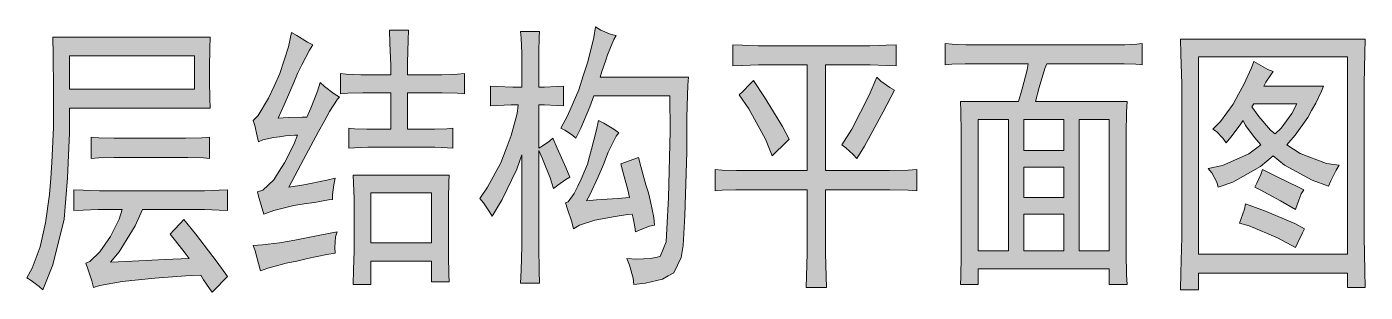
# Model space of a CAD drawing. Header units: millimetres. Extents: x 0 to 586, y 0 to 414.
# Drawn here: x 553.26 to 566.56, y 24.47 to 27.11 of the extents above; entities that cross this region are included whole.
import ezdxf

# ---------------------------------------------------------------- set-up
doc = ezdxf.new("R2010")
doc.units = ezdxf.units.MM

msp = doc.modelspace()

# ---------------------------------------------------------------- hatches: boundary and pattern name
h = msp.add_hatch(color=0)
h.paths.add_polyline_path([(555.088778, 27.005139), (555.08525, 26.89225), (555.081722, 26.70175), (555.081722, 26.631194), (555.081722, 26.564167), (555.08525, 26.398361), (555.088778, 26.299583), (553.68825, 26.299583), (553.68825, 26.052639), (553.670611, 25.604611), (553.652972, 25.4), (553.635333, 25.195389), (553.522444, 24.740306), (553.423667, 24.493361), (553.388389, 24.525111), (553.30725, 24.585083), (553.264917, 24.613306), (553.317833, 24.708556), (553.398972, 24.920222), (553.423667, 25.040167), (553.451889, 25.160111), (553.490694, 25.438806), (553.504806, 25.601083), (553.515389, 25.759833), (553.5295, 26.105556), (553.5295, 26.285472), (553.5295, 26.475972), (553.525972, 26.835806), (553.522444, 27.005139)])
h.paths.add_polyline_path([(554.930028, 26.486556), (554.930028, 26.818167), (553.68825, 26.818167), (553.68825, 26.486556)])
h = msp.add_hatch(color=0)
h.dxf.hatch_style = 2
h.paths.add_polyline_path([(556.108306, 26.927528), (556.073028, 26.874611), (555.998944, 26.729972), (555.956611, 26.641778), (555.917806, 26.553583), (555.822556, 26.331333), (555.762583, 26.197278), (555.861361, 26.204333), (556.002472, 26.207861), (556.048333, 26.207861), (556.087139, 26.299583), (556.154167, 26.468917), (556.178861, 26.553583), (556.224722, 26.514778), (556.319972, 26.440694), (556.372889, 26.408944), (556.351722, 26.387778), (556.274111, 26.264306), (556.221194, 26.165528), (556.16475, 26.06675), (555.988361, 25.738667), (555.868417, 25.512889), (556.016583, 25.537583), (556.245889, 25.583444), (556.330556, 25.601083), (556.316444, 25.537583), (556.302333, 25.435278), (556.302333, 25.389417), (556.263528, 25.385889), (556.122417, 25.361194), (556.020111, 25.347083), (555.917806, 25.329444), (555.72025, 25.280056), (555.621472, 25.244778), (555.603833, 25.301222), (555.572083, 25.410583), (555.557972, 25.467028), (555.610889, 25.484667), (555.72025, 25.586972), (555.773167, 25.671639), (555.826083, 25.756306), (555.917806, 25.936222), (555.956611, 26.031472), (555.928389, 26.031472), (555.836667, 26.024417), (555.776694, 26.013833), (555.716722, 26.006778), (555.610889, 25.982083), (555.568556, 25.964444), (555.554444, 26.020889), (555.52975, 26.126722), (555.515639, 26.176111), (555.565028, 26.2255), (555.667333, 26.398361), (555.723778, 26.518306), (555.780222, 26.641778), (555.864889, 26.906361), (555.896639, 27.051), (555.949556, 27.01925), (556.055389, 26.95575)])
h = msp.add_hatch(color=0)
h.dxf.hatch_style = 2
h.paths.add_polyline_path([(556.880889, 26.631194), (556.880889, 26.722917), (556.873833, 26.945167), (556.870306, 27.072167), (557.057278, 27.072167), (557.05375, 26.973389), (557.046694, 26.751139), (557.046694, 26.631194), (557.304222, 26.631194), (557.388889, 26.631194), (557.544111, 26.634722), (557.614667, 26.641778), (557.614667, 26.440694), (557.544111, 26.44775), (557.392417, 26.451278), (557.314806, 26.451278), (557.046694, 26.451278), (557.046694, 26.087917), (557.251306, 26.087917), (557.314806, 26.087917), (557.438278, 26.091444), (557.49825, 26.0985), (557.49825, 25.900944), (557.445333, 25.904472), (557.318333, 25.911528), (557.24425, 25.911528), (556.729194, 25.911528), (556.655111, 25.911528), (556.521056, 25.904472), (556.464611, 25.900944), (556.464611, 26.0985), (556.521056, 26.091444), (556.644528, 26.087917), (556.711556, 26.087917), (556.880889, 26.087917), (556.880889, 26.451278), (556.683333, 26.451278), (556.605722, 26.451278), (556.454028, 26.44775), (556.383472, 26.440694), (556.383472, 26.641778), (556.439917, 26.634722), (556.584556, 26.631194), (556.665694, 26.631194)])
h = msp.add_hatch(color=0)
h.dxf.hatch_style = 2
h.paths.add_polyline_path([(558.500139, 25.498778), (558.464861, 25.604611), (558.390778, 25.795111), (558.351972, 25.87625), (558.351972, 25.036639), (558.351972, 24.920222), (558.3555, 24.680333), (558.359028, 24.560389), (558.172056, 24.560389), (558.179111, 24.687389), (558.182639, 24.92375), (558.182639, 25.036639), (558.182639, 25.833917), (558.13325, 25.692806), (557.988611, 25.389417), (557.889833, 25.223611), (557.861611, 25.269472), (557.801639, 25.357667), (557.766361, 25.4), (557.843972, 25.512889), (557.9745, 25.756306), (558.027417, 25.893889), (558.076806, 26.027944), (558.136778, 26.246667), (558.147361, 26.331333), (558.076806, 26.331333), (557.939222, 26.324278), (557.872194, 26.32075), (557.872194, 26.518306), (557.939222, 26.514778), (558.094444, 26.507722), (558.182639, 26.507722), (558.182639, 26.761722), (558.182639, 26.846389), (558.179111, 26.994556), (558.172056, 27.061583), (558.359028, 27.061583), (558.3555, 27.005139), (558.351972, 26.856972), (558.351972, 26.761722), (558.351972, 26.507722), (558.408417, 26.507722), (558.531889, 26.514778), (558.598917, 26.518306), (558.598917, 26.32075), (558.531889, 26.324278), (558.408417, 26.331333), (558.351972, 26.331333), (558.351972, 25.900944), (558.38725, 25.922111), (558.457806, 25.9715), (558.493083, 25.999722), (558.535417, 25.900944), (558.620083, 25.706917), (558.662417, 25.611667), (558.620083, 25.5905), (558.542472, 25.534056)])
h = msp.add_hatch(color=0)
h.dxf.hatch_style = 2
h.paths.add_polyline_path([(559.121028, 27.01925), (559.099861, 26.980444), (559.057528, 26.885194), (559.036361, 26.82875), (559.018722, 26.775833), (558.979917, 26.662944), (558.962278, 26.6065), (559.840694, 26.6065), (559.833639, 26.525361), (559.826583, 26.32075), (559.823056, 26.197278), (559.823056, 25.862139), (559.805417, 25.230667), (559.787778, 24.934333), (559.766611, 24.814389), (559.696056, 24.662694), (559.639611, 24.630944), (559.583167, 24.599194), (559.413833, 24.560389), (559.297417, 24.546278), (559.290361, 24.609778), (559.255083, 24.736778), (559.226861, 24.803806), (559.322111, 24.79675), (559.463222, 24.803806), (559.512611, 24.814389), (559.558472, 24.824972), (559.618444, 24.969611), (559.6255, 25.100139), (559.643139, 25.410583), (559.65725, 26.070278), (559.653722, 26.419528), (558.898778, 26.419528), (558.859972, 26.310167), (558.771778, 26.0985), (558.722389, 25.999722), (558.687111, 26.031472), (558.613028, 26.080861), (558.570694, 26.0985), (558.637722, 26.221972), (558.750611, 26.4795), (558.792944, 26.620611), (558.838806, 26.758194), (558.898778, 27.001611), (558.916417, 27.107444), (558.969333, 27.072167), (559.071639, 27.029833)])
h = msp.add_hatch(color=0)
h.dxf.hatch_style = 2
h.paths.add_polyline_path([(561.576361, 26.916944), (561.643389, 26.916944), (561.805667, 26.924), (561.904444, 26.927528), (561.904444, 26.719389), (561.809194, 26.722917), (561.646917, 26.729972), (561.576361, 26.729972), (561.202417, 26.729972), (561.202417, 25.678694), (561.745694, 25.678694), (561.840944, 25.678694), (562.024389, 25.682222), (562.109056, 25.689278), (562.109056, 25.477611), (562.024389, 25.484667), (561.840944, 25.488194), (561.745694, 25.488194), (561.202417, 25.488194), (561.202417, 24.980194), (561.202417, 24.856722), (561.209472, 24.623889), (561.213, 24.514528), (561.008389, 24.514528), (561.011917, 24.623889), (561.018972, 24.856722), (561.018972, 24.980194), (561.018972, 25.488194), (560.369861, 25.488194), (560.309889, 25.488194), (560.175833, 25.484667), (560.105278, 25.477611), (560.105278, 25.689278), (560.175833, 25.682222), (560.316944, 25.678694), (560.3875, 25.678694), (561.018972, 25.678694), (561.018972, 26.729972), (560.602694, 26.729972), (560.535667, 26.729972), (560.376917, 26.722917), (560.281667, 26.719389), (560.281667, 26.927528), (560.376917, 26.924), (560.532139, 26.916944), (560.592111, 26.916944)])
h = msp.add_hatch(color=0)
h.paths.add_polyline_path([(564.109306, 26.927528), (564.176333, 26.927528), (564.296278, 26.934583), (564.349194, 26.941639), (564.349194, 26.729972), (564.285694, 26.737028), (564.169278, 26.740556), (564.109306, 26.740556), (563.400222, 26.740556), (563.382583, 26.691167), (563.326139, 26.504194), (563.287333, 26.363083), (564.1975, 26.363083), (564.193972, 26.260778), (564.190444, 26.042056), (564.190444, 25.932694), (564.190444, 24.980194), (564.190444, 24.856722), (564.193972, 24.641528), (564.1975, 24.546278), (564.021111, 24.546278), (564.021111, 24.7015), (562.719361, 24.7015), (562.719361, 24.546278), (562.542972, 24.546278), (562.5465, 24.620361), (562.550028, 24.832028), (562.550028, 24.969611), (562.550028, 25.953861), (562.550028, 26.059694), (562.5465, 26.264306), (562.542972, 26.363083), (563.118, 26.363083), (563.156806, 26.490083), (563.206194, 26.680583), (563.216778, 26.740556), (562.655861, 26.740556), (562.588833, 26.740556), (562.458306, 26.737028), (562.391278, 26.729972), (562.391278, 26.941639), (562.461833, 26.934583), (562.595889, 26.927528), (562.655861, 26.927528)])
h.paths.add_polyline_path([(563.019222, 24.881417), (563.019222, 26.186694), (562.719361, 26.186694), (562.719361, 24.881417)])
h.paths.add_polyline_path([(564.021111, 24.881417), (564.021111, 26.186694), (563.72125, 26.186694), (563.72125, 24.881417)])
h.paths.add_polyline_path([(563.569556, 24.881417), (563.569556, 25.244778), (563.170917, 25.244778), (563.170917, 24.881417)])
h.paths.add_polyline_path([(563.569556, 25.87625), (563.569556, 26.186694), (563.170917, 26.186694), (563.170917, 25.87625)])
h.paths.add_polyline_path([(563.569556, 25.410583), (563.569556, 25.710444), (563.170917, 25.710444), (563.170917, 25.410583)])
h = msp.add_hatch(color=0)
h.paths.add_polyline_path([(566.564639, 26.983972), (566.561111, 26.846389), (566.554056, 26.543), (566.554056, 26.377194), (566.554056, 25.191861), (566.554056, 25.019), (566.561111, 24.680333), (566.564639, 24.514528), (566.38825, 24.514528), (566.38825, 24.659167), (564.906583, 24.659167), (564.906583, 24.493361), (564.730194, 24.493361), (564.733722, 24.662694), (564.740778, 25.019), (564.740778, 25.202444), (564.740778, 26.377194), (564.740778, 26.535944), (564.733722, 26.839333), (564.730194, 26.983972)])
h.paths.add_polyline_path([(566.38825, 24.846139), (566.38825, 26.807583), (564.906583, 26.807583), (564.906583, 24.846139)])
h = msp.add_hatch(color=0)
h.paths.add_polyline_path([(565.650944, 26.662944), (565.62625, 26.631194), (565.576861, 26.557111), (565.555694, 26.518306), (566.148361, 26.518306), (566.130722, 26.468917), (566.074278, 26.348972), (566.031944, 26.274889), (565.993139, 26.204333), (565.869667, 26.031472), (565.785, 25.932694), (565.919056, 25.848028), (566.180111, 25.74925), (566.307111, 25.731611), (566.275361, 25.682222), (566.222444, 25.576389), (566.201278, 25.523472), (566.039, 25.583444), (565.763833, 25.731611), (565.650944, 25.823333), (565.523944, 25.7175), (565.248778, 25.562278), (565.104139, 25.512889), (565.090028, 25.562278), (565.040639, 25.654), (565.005361, 25.699861), (565.146472, 25.728083), (565.407528, 25.8445), (565.527472, 25.932694), (565.4675, 26.00325), (565.375778, 26.126722), (565.351083, 26.176111), (565.312278, 26.119667), (565.227611, 26.010306), (565.18175, 25.953861), (565.15, 25.999722), (565.0865, 26.06675), (565.051222, 26.087917), (565.125306, 26.165528), (565.252306, 26.338389), (565.305222, 26.437167), (565.358139, 26.532417), (565.43575, 26.698222), (565.456917, 26.761722), (565.502778, 26.737028), (565.598028, 26.684111)])
h.paths.add_polyline_path([(565.439278, 26.310167), (565.506306, 26.214917), (565.622722, 26.080861), (565.668583, 26.042056), (565.728556, 26.0985), (565.834389, 26.246667), (565.883778, 26.341917), (565.456917, 26.341917)])
h = msp.add_hatch(color=0)
h.dxf.hatch_style = 2
h.paths.add_polyline_path([(561.364694, 25.932694), (561.463472, 26.087917), (561.636333, 26.426583), (561.710417, 26.6065), (561.75275, 26.567694), (561.840944, 26.504194), (561.886806, 26.475972), (561.773917, 26.260778), (561.590472, 25.922111), (561.512861, 25.798639), (561.477583, 25.837444), (561.4035, 25.904472)])
h = msp.add_hatch(color=0)
h.dxf.hatch_style = 2
h.paths.add_polyline_path([(560.67325, 25.823333), (560.606222, 25.989139), (560.440417, 26.292528), (560.345167, 26.430111), (560.380444, 26.465389), (560.451, 26.535944), (560.486278, 26.57475), (560.595639, 26.408944), (560.775556, 26.116139), (560.839056, 25.989139), (560.786139, 25.936222), (560.701472, 25.855083)])
h = msp.add_hatch(color=0)
h.dxf.hatch_style = 2
h.paths.add_polyline_path([(559.279778, 25.244778), (559.233917, 25.24125), (559.092806, 25.216556), (559.001083, 25.202444), (558.909361, 25.184806), (558.757667, 25.135417), (558.697694, 25.100139), (558.680056, 25.167167), (558.637722, 25.294167), (558.616556, 25.357667), (558.644778, 25.36825), (558.70475, 25.449389), (558.740028, 25.523472), (558.775306, 25.594028), (558.835278, 25.742194), (558.856444, 25.816278), (558.877611, 25.890361), (558.923472, 26.070278), (558.944639, 26.176111), (558.997556, 26.147889), (559.099861, 26.087917), (559.14925, 26.052639), (559.121028, 26.020889), (559.043417, 25.862139), (558.994028, 25.738667), (558.941111, 25.615194), (558.859972, 25.435278), (558.828222, 25.378833), (558.927, 25.385889), (559.138667, 25.4), (559.255083, 25.410583), (559.237444, 25.488194), (559.191583, 25.654), (559.166889, 25.745722), (559.343278, 25.809222), (559.367972, 25.7175), (559.417361, 25.537583), (559.442056, 25.456444), (559.463222, 25.371778), (559.494972, 25.213028), (559.502028, 25.135417), (559.452639, 25.124833), (559.360917, 25.089556), (559.315056, 25.068389), (559.308, 25.117778), (559.290361, 25.205972)])
h = msp.add_hatch(color=0)
h.dxf.hatch_style = 2
h.paths.add_polyline_path([(554.753639, 25.999722), (554.841833, 25.999722), (555.004111, 26.00325), (555.081722, 26.010306), (555.081722, 25.798639), (555.02175, 25.805694), (554.866528, 25.809222), (554.771278, 25.809222), (554.203306, 25.809222), (554.13275, 25.809222), (553.981056, 25.805694), (553.903444, 25.798639), (553.903444, 26.010306), (553.981056, 26.00325), (554.13275, 25.999722), (554.203306, 25.999722)])
h = msp.add_hatch(color=0)
h.dxf.hatch_style = 2
h.paths.add_polyline_path([(565.545111, 25.689278), (565.696806, 25.611667), (565.901417, 25.512889), (565.954333, 25.488194), (565.929639, 25.445861), (565.890833, 25.347083), (565.873194, 25.290639), (565.7215, 25.378833), (565.520417, 25.488194), (565.4675, 25.512889), (565.488667, 25.551694), (565.527472, 25.639889)])
h = msp.add_hatch(color=0)
h.paths.add_polyline_path([(557.462972, 25.632833), (557.459444, 25.562278), (557.455917, 25.4), (557.455917, 25.311806), (557.455917, 24.934333), (557.455917, 24.832028), (557.459444, 24.648583), (557.462972, 24.570972), (557.286583, 24.570972), (557.286583, 24.779111), (556.683333, 24.779111), (556.683333, 24.546278), (556.506944, 24.546278), (556.510472, 24.690917), (556.517528, 24.881417), (556.517528, 24.92375), (556.517528, 25.332972), (556.517528, 25.4), (556.510472, 25.551694), (556.506944, 25.632833)])
h.paths.add_polyline_path([(557.286583, 24.959028), (557.286583, 25.456444), (556.683333, 25.456444), (556.683333, 24.959028)])
h = msp.add_hatch(color=0)
h.dxf.hatch_style = 2
h.paths.add_polyline_path([(554.965306, 25.477611), (555.032333, 25.477611), (555.176972, 25.484667), (555.258111, 25.488194), (555.258111, 25.280056), (555.176972, 25.283583), (555.032333, 25.290639), (554.965306, 25.290639), (554.414972, 25.290639), (554.340889, 25.128361), (554.182139, 24.870833), (554.097472, 24.768528), (554.249167, 24.775583), (554.637222, 24.793222), (554.877111, 24.803806), (554.838306, 24.856722), (554.743056, 24.980194), (554.690139, 25.047222), (554.725417, 25.086028), (554.792444, 25.156583), (554.824194, 25.191861), (554.940611, 25.05075), (555.155806, 24.768528), (555.258111, 24.623889), (555.226361, 24.592139), (555.152278, 24.514528), (555.106417, 24.468667), (555.081722, 24.507472), (555.02175, 24.592139), (554.993528, 24.638), (554.845361, 24.630944), (554.538444, 24.609778), (554.376167, 24.592139), (554.213889, 24.5745), (553.991639, 24.535694), (553.928139, 24.514528), (553.9105, 24.581556), (553.871694, 24.7015), (553.850528, 24.757944), (553.892861, 24.775583), (553.991639, 24.870833), (554.044556, 24.944917), (554.097472, 25.022528), (554.182139, 25.195389), (554.213889, 25.290639), (554.026917, 25.290639), (553.974, 25.290639), (553.825833, 25.283583), (553.734111, 25.280056), (553.734111, 25.488194), (553.825833, 25.484667), (553.988111, 25.477611), (554.051611, 25.477611)])
h = msp.add_hatch(color=0)
h.dxf.hatch_style = 2
h.paths.add_polyline_path([(565.375778, 25.347083), (565.573333, 25.273), (565.866139, 25.153056), (565.961389, 25.100139), (565.940222, 25.057806), (565.894361, 24.962556), (565.873194, 24.913167), (565.693278, 25.008417), (565.411056, 25.128361), (565.315806, 25.156583), (565.333444, 25.202444), (565.365194, 25.294167)])
h = msp.add_hatch(color=0)
h.dxf.hatch_style = 2
h.paths.add_polyline_path([(556.348194, 25.068389), (556.334083, 25.019), (556.327028, 24.913167), (556.330556, 24.856722), (556.245889, 24.842611), (556.055389, 24.803806), (555.949556, 24.779111), (555.843722, 24.757944), (555.660278, 24.708556), (555.586194, 24.680333), (555.568556, 24.754417), (555.533278, 24.881417), (555.515639, 24.934333), (555.607361, 24.941389), (555.776694, 24.959028), (555.850778, 24.973139), (555.928389, 24.98725), (556.175333, 25.036639)])

# ---------------------------------------------------------------- linework, layer by layer
at = {"color": 0, "lineweight": 0}
for points in [[(555.088778, 27.005139), (555.08525, 26.89225), (555.081722, 26.70175), (555.081722, 26.631194), (555.081722, 26.564167), (555.08525, 26.398361), (555.088778, 26.299583), (553.68825, 26.299583), (553.68825, 26.052639), (553.670611, 25.604611), (553.652972, 25.4), (553.635333, 25.195389), (553.522444, 24.740306), (553.423667, 24.493361), (553.388389, 24.525111), (553.30725, 24.585083), (553.264917, 24.613306), (553.317833, 24.708556), (553.398972, 24.920222), (553.423667, 25.040167), (553.451889, 25.160111), (553.490694, 25.438806), (553.504806, 25.601083), (553.515389, 25.759833), (553.5295, 26.105556), (553.5295, 26.285472), (553.5295, 26.475972), (553.525972, 26.835806), (553.522444, 27.005139)], [(556.108306, 26.927528), (556.073028, 26.874611), (555.998944, 26.729972), (555.956611, 26.641778), (555.917806, 26.553583), (555.822556, 26.331333), (555.762583, 26.197278), (555.861361, 26.204333), (556.002472, 26.207861), (556.048333, 26.207861), (556.087139, 26.299583), (556.154167, 26.468917), (556.178861, 26.553583), (556.224722, 26.514778), (556.319972, 26.440694), (556.372889, 26.408944), (556.351722, 26.387778), (556.274111, 26.264306), (556.221194, 26.165528), (556.16475, 26.06675), (555.988361, 25.738667), (555.868417, 25.512889), (556.016583, 25.537583), (556.245889, 25.583444), (556.330556, 25.601083), (556.316444, 25.537583), (556.302333, 25.435278), (556.302333, 25.389417), (556.263528, 25.385889), (556.122417, 25.361194), (556.020111, 25.347083), (555.917806, 25.329444), (555.72025, 25.280056), (555.621472, 25.244778), (555.603833, 25.301222), (555.572083, 25.410583), (555.557972, 25.467028), (555.610889, 25.484667), (555.72025, 25.586972), (555.773167, 25.671639), (555.826083, 25.756306), (555.917806, 25.936222), (555.956611, 26.031472), (555.928389, 26.031472), (555.836667, 26.024417), (555.776694, 26.013833), (555.716722, 26.006778), (555.610889, 25.982083), (555.568556, 25.964444), (555.554444, 26.020889), (555.52975, 26.126722), (555.515639, 26.176111), (555.565028, 26.2255), (555.667333, 26.398361), (555.723778, 26.518306), (555.780222, 26.641778), (555.864889, 26.906361), (555.896639, 27.051), (555.949556, 27.01925), (556.055389, 26.95575)], [(556.880889, 26.631194), (556.880889, 26.722917), (556.873833, 26.945167), (556.870306, 27.072167), (557.057278, 27.072167), (557.05375, 26.973389), (557.046694, 26.751139), (557.046694, 26.631194), (557.304222, 26.631194), (557.388889, 26.631194), (557.544111, 26.634722), (557.614667, 26.641778), (557.614667, 26.440694), (557.544111, 26.44775), (557.392417, 26.451278), (557.314806, 26.451278), (557.046694, 26.451278), (557.046694, 26.087917), (557.251306, 26.087917), (557.314806, 26.087917), (557.438278, 26.091444), (557.49825, 26.0985), (557.49825, 25.900944), (557.445333, 25.904472), (557.318333, 25.911528), (557.24425, 25.911528), (556.729194, 25.911528), (556.655111, 25.911528), (556.521056, 25.904472), (556.464611, 25.900944), (556.464611, 26.0985), (556.521056, 26.091444), (556.644528, 26.087917), (556.711556, 26.087917), (556.880889, 26.087917), (556.880889, 26.451278), (556.683333, 26.451278), (556.605722, 26.451278), (556.454028, 26.44775), (556.383472, 26.440694), (556.383472, 26.641778), (556.439917, 26.634722), (556.584556, 26.631194), (556.665694, 26.631194)], [(558.500139, 25.498778), (558.464861, 25.604611), (558.390778, 25.795111), (558.351972, 25.87625), (558.351972, 25.036639), (558.351972, 24.920222), (558.3555, 24.680333), (558.359028, 24.560389), (558.172056, 24.560389), (558.179111, 24.687389), (558.182639, 24.92375), (558.182639, 25.036639), (558.182639, 25.833917), (558.13325, 25.692806), (557.988611, 25.389417), (557.889833, 25.223611), (557.861611, 25.269472), (557.801639, 25.357667), (557.766361, 25.4), (557.843972, 25.512889), (557.9745, 25.756306), (558.027417, 25.893889), (558.076806, 26.027944), (558.136778, 26.246667), (558.147361, 26.331333), (558.076806, 26.331333), (557.939222, 26.324278), (557.872194, 26.32075), (557.872194, 26.518306), (557.939222, 26.514778), (558.094444, 26.507722), (558.182639, 26.507722), (558.182639, 26.761722), (558.182639, 26.846389), (558.179111, 26.994556), (558.172056, 27.061583), (558.359028, 27.061583), (558.3555, 27.005139), (558.351972, 26.856972), (558.351972, 26.761722), (558.351972, 26.507722), (558.408417, 26.507722), (558.531889, 26.514778), (558.598917, 26.518306), (558.598917, 26.32075), (558.531889, 26.324278), (558.408417, 26.331333), (558.351972, 26.331333), (558.351972, 25.900944), (558.38725, 25.922111), (558.457806, 25.9715), (558.493083, 25.999722), (558.535417, 25.900944), (558.620083, 25.706917), (558.662417, 25.611667), (558.620083, 25.5905), (558.542472, 25.534056)], [(559.121028, 27.01925), (559.099861, 26.980444), (559.057528, 26.885194), (559.036361, 26.82875), (559.018722, 26.775833), (558.979917, 26.662944), (558.962278, 26.6065), (559.840694, 26.6065), (559.833639, 26.525361), (559.826583, 26.32075), (559.823056, 26.197278), (559.823056, 25.862139), (559.805417, 25.230667), (559.787778, 24.934333), (559.766611, 24.814389), (559.696056, 24.662694), (559.639611, 24.630944), (559.583167, 24.599194), (559.413833, 24.560389), (559.297417, 24.546278), (559.290361, 24.609778), (559.255083, 24.736778), (559.226861, 24.803806), (559.322111, 24.79675), (559.463222, 24.803806), (559.512611, 24.814389), (559.558472, 24.824972), (559.618444, 24.969611), (559.6255, 25.100139), (559.643139, 25.410583), (559.65725, 26.070278), (559.653722, 26.419528), (558.898778, 26.419528), (558.859972, 26.310167), (558.771778, 26.0985), (558.722389, 25.999722), (558.687111, 26.031472), (558.613028, 26.080861), (558.570694, 26.0985), (558.637722, 26.221972), (558.750611, 26.4795), (558.792944, 26.620611), (558.838806, 26.758194), (558.898778, 27.001611), (558.916417, 27.107444), (558.969333, 27.072167), (559.071639, 27.029833)], [(561.576361, 26.916944), (561.643389, 26.916944), (561.805667, 26.924), (561.904444, 26.927528), (561.904444, 26.719389), (561.809194, 26.722917), (561.646917, 26.729972), (561.576361, 26.729972), (561.202417, 26.729972), (561.202417, 25.678694), (561.745694, 25.678694), (561.840944, 25.678694), (562.024389, 25.682222), (562.109056, 25.689278), (562.109056, 25.477611), (562.024389, 25.484667), (561.840944, 25.488194), (561.745694, 25.488194), (561.202417, 25.488194), (561.202417, 24.980194), (561.202417, 24.856722), (561.209472, 24.623889), (561.213, 24.514528), (561.008389, 24.514528), (561.011917, 24.623889), (561.018972, 24.856722), (561.018972, 24.980194), (561.018972, 25.488194), (560.369861, 25.488194), (560.309889, 25.488194), (560.175833, 25.484667), (560.105278, 25.477611), (560.105278, 25.689278), (560.175833, 25.682222), (560.316944, 25.678694), (560.3875, 25.678694), (561.018972, 25.678694), (561.018972, 26.729972), (560.602694, 26.729972), (560.535667, 26.729972), (560.376917, 26.722917), (560.281667, 26.719389), (560.281667, 26.927528), (560.376917, 26.924), (560.532139, 26.916944), (560.592111, 26.916944)], [(564.109306, 26.927528), (564.176333, 26.927528), (564.296278, 26.934583), (564.349194, 26.941639), (564.349194, 26.729972), (564.285694, 26.737028), (564.169278, 26.740556), (564.109306, 26.740556), (563.400222, 26.740556), (563.382583, 26.691167), (563.326139, 26.504194), (563.287333, 26.363083), (564.1975, 26.363083), (564.193972, 26.260778), (564.190444, 26.042056), (564.190444, 25.932694), (564.190444, 24.980194), (564.190444, 24.856722), (564.193972, 24.641528), (564.1975, 24.546278), (564.021111, 24.546278), (564.021111, 24.7015), (562.719361, 24.7015), (562.719361, 24.546278), (562.542972, 24.546278), (562.5465, 24.620361), (562.550028, 24.832028), (562.550028, 24.969611), (562.550028, 25.953861), (562.550028, 26.059694), (562.5465, 26.264306), (562.542972, 26.363083), (563.118, 26.363083), (563.156806, 26.490083), (563.206194, 26.680583), (563.216778, 26.740556), (562.655861, 26.740556), (562.588833, 26.740556), (562.458306, 26.737028), (562.391278, 26.729972), (562.391278, 26.941639), (562.461833, 26.934583), (562.595889, 26.927528), (562.655861, 26.927528)], [(566.564639, 26.983972), (566.561111, 26.846389), (566.554056, 26.543), (566.554056, 26.377194), (566.554056, 25.191861), (566.554056, 25.019), (566.561111, 24.680333), (566.564639, 24.514528), (566.38825, 24.514528), (566.38825, 24.659167), (564.906583, 24.659167), (564.906583, 24.493361), (564.730194, 24.493361), (564.733722, 24.662694), (564.740778, 25.019), (564.740778, 25.202444), (564.740778, 26.377194), (564.740778, 26.535944), (564.733722, 26.839333), (564.730194, 26.983972)], [(554.930028, 26.486556), (554.930028, 26.818167), (553.68825, 26.818167), (553.68825, 26.486556)], [(566.38825, 24.846139), (566.38825, 26.807583), (564.906583, 26.807583), (564.906583, 24.846139)], [(565.650944, 26.662944), (565.62625, 26.631194), (565.576861, 26.557111), (565.555694, 26.518306), (566.148361, 26.518306), (566.130722, 26.468917), (566.074278, 26.348972), (566.031944, 26.274889), (565.993139, 26.204333), (565.869667, 26.031472), (565.785, 25.932694), (565.919056, 25.848028), (566.180111, 25.74925), (566.307111, 25.731611), (566.275361, 25.682222), (566.222444, 25.576389), (566.201278, 25.523472), (566.039, 25.583444), (565.763833, 25.731611), (565.650944, 25.823333), (565.523944, 25.7175), (565.248778, 25.562278), (565.104139, 25.512889), (565.090028, 25.562278), (565.040639, 25.654), (565.005361, 25.699861), (565.146472, 25.728083), (565.407528, 25.8445), (565.527472, 25.932694), (565.4675, 26.00325), (565.375778, 26.126722), (565.351083, 26.176111), (565.312278, 26.119667), (565.227611, 26.010306), (565.18175, 25.953861), (565.15, 25.999722), (565.0865, 26.06675), (565.051222, 26.087917), (565.125306, 26.165528), (565.252306, 26.338389), (565.305222, 26.437167), (565.358139, 26.532417), (565.43575, 26.698222), (565.456917, 26.761722), (565.502778, 26.737028), (565.598028, 26.684111)], [(561.364694, 25.932694), (561.463472, 26.087917), (561.636333, 26.426583), (561.710417, 26.6065), (561.75275, 26.567694), (561.840944, 26.504194), (561.886806, 26.475972), (561.773917, 26.260778), (561.590472, 25.922111), (561.512861, 25.798639), (561.477583, 25.837444), (561.4035, 25.904472)], [(560.67325, 25.823333), (560.606222, 25.989139), (560.440417, 26.292528), (560.345167, 26.430111), (560.380444, 26.465389), (560.451, 26.535944), (560.486278, 26.57475), (560.595639, 26.408944), (560.775556, 26.116139), (560.839056, 25.989139), (560.786139, 25.936222), (560.701472, 25.855083)], [(565.439278, 26.310167), (565.506306, 26.214917), (565.622722, 26.080861), (565.668583, 26.042056), (565.728556, 26.0985), (565.834389, 26.246667), (565.883778, 26.341917), (565.456917, 26.341917)], [(559.279778, 25.244778), (559.233917, 25.24125), (559.092806, 25.216556), (559.001083, 25.202444), (558.909361, 25.184806), (558.757667, 25.135417), (558.697694, 25.100139), (558.680056, 25.167167), (558.637722, 25.294167), (558.616556, 25.357667), (558.644778, 25.36825), (558.70475, 25.449389), (558.740028, 25.523472), (558.775306, 25.594028), (558.835278, 25.742194), (558.856444, 25.816278), (558.877611, 25.890361), (558.923472, 26.070278), (558.944639, 26.176111), (558.997556, 26.147889), (559.099861, 26.087917), (559.14925, 26.052639), (559.121028, 26.020889), (559.043417, 25.862139), (558.994028, 25.738667), (558.941111, 25.615194), (558.859972, 25.435278), (558.828222, 25.378833), (558.927, 25.385889), (559.138667, 25.4), (559.255083, 25.410583), (559.237444, 25.488194), (559.191583, 25.654), (559.166889, 25.745722), (559.343278, 25.809222), (559.367972, 25.7175), (559.417361, 25.537583), (559.442056, 25.456444), (559.463222, 25.371778), (559.494972, 25.213028), (559.502028, 25.135417), (559.452639, 25.124833), (559.360917, 25.089556), (559.315056, 25.068389), (559.308, 25.117778), (559.290361, 25.205972)], [(563.019222, 24.881417), (563.019222, 26.186694), (562.719361, 26.186694), (562.719361, 24.881417)], [(563.569556, 25.87625), (563.569556, 26.186694), (563.170917, 26.186694), (563.170917, 25.87625)], [(564.021111, 24.881417), (564.021111, 26.186694), (563.72125, 26.186694), (563.72125, 24.881417)], [(554.753639, 25.999722), (554.841833, 25.999722), (555.004111, 26.00325), (555.081722, 26.010306), (555.081722, 25.798639), (555.02175, 25.805694), (554.866528, 25.809222), (554.771278, 25.809222), (554.203306, 25.809222), (554.13275, 25.809222), (553.981056, 25.805694), (553.903444, 25.798639), (553.903444, 26.010306), (553.981056, 26.00325), (554.13275, 25.999722), (554.203306, 25.999722)], [(563.569556, 25.410583), (563.569556, 25.710444), (563.170917, 25.710444), (563.170917, 25.410583)], [(565.545111, 25.689278), (565.696806, 25.611667), (565.901417, 25.512889), (565.954333, 25.488194), (565.929639, 25.445861), (565.890833, 25.347083), (565.873194, 25.290639), (565.7215, 25.378833), (565.520417, 25.488194), (565.4675, 25.512889), (565.488667, 25.551694), (565.527472, 25.639889)], [(557.462972, 25.632833), (557.459444, 25.562278), (557.455917, 25.4), (557.455917, 25.311806), (557.455917, 24.934333), (557.455917, 24.832028), (557.459444, 24.648583), (557.462972, 24.570972), (557.286583, 24.570972), (557.286583, 24.779111), (556.683333, 24.779111), (556.683333, 24.546278), (556.506944, 24.546278), (556.510472, 24.690917), (556.517528, 24.881417), (556.517528, 24.92375), (556.517528, 25.332972), (556.517528, 25.4), (556.510472, 25.551694), (556.506944, 25.632833)], [(554.965306, 25.477611), (555.032333, 25.477611), (555.176972, 25.484667), (555.258111, 25.488194), (555.258111, 25.280056), (555.176972, 25.283583), (555.032333, 25.290639), (554.965306, 25.290639), (554.414972, 25.290639), (554.340889, 25.128361), (554.182139, 24.870833), (554.097472, 24.768528), (554.249167, 24.775583), (554.637222, 24.793222), (554.877111, 24.803806), (554.838306, 24.856722), (554.743056, 24.980194), (554.690139, 25.047222), (554.725417, 25.086028), (554.792444, 25.156583), (554.824194, 25.191861), (554.940611, 25.05075), (555.155806, 24.768528), (555.258111, 24.623889), (555.226361, 24.592139), (555.152278, 24.514528), (555.106417, 24.468667), (555.081722, 24.507472), (555.02175, 24.592139), (554.993528, 24.638), (554.845361, 24.630944), (554.538444, 24.609778), (554.376167, 24.592139), (554.213889, 24.5745), (553.991639, 24.535694), (553.928139, 24.514528), (553.9105, 24.581556), (553.871694, 24.7015), (553.850528, 24.757944), (553.892861, 24.775583), (553.991639, 24.870833), (554.044556, 24.944917), (554.097472, 25.022528), (554.182139, 25.195389), (554.213889, 25.290639), (554.026917, 25.290639), (553.974, 25.290639), (553.825833, 25.283583), (553.734111, 25.280056), (553.734111, 25.488194), (553.825833, 25.484667), (553.988111, 25.477611), (554.051611, 25.477611)], [(557.286583, 24.959028), (557.286583, 25.456444), (556.683333, 25.456444), (556.683333, 24.959028)], [(565.375778, 25.347083), (565.573333, 25.273), (565.866139, 25.153056), (565.961389, 25.100139), (565.940222, 25.057806), (565.894361, 24.962556), (565.873194, 24.913167), (565.693278, 25.008417), (565.411056, 25.128361), (565.315806, 25.156583), (565.333444, 25.202444), (565.365194, 25.294167)], [(563.569556, 24.881417), (563.569556, 25.244778), (563.170917, 25.244778), (563.170917, 24.881417)], [(556.348194, 25.068389), (556.334083, 25.019), (556.327028, 24.913167), (556.330556, 24.856722), (556.245889, 24.842611), (556.055389, 24.803806), (555.949556, 24.779111), (555.843722, 24.757944), (555.660278, 24.708556), (555.586194, 24.680333), (555.568556, 24.754417), (555.533278, 24.881417), (555.515639, 24.934333), (555.607361, 24.941389), (555.776694, 24.959028), (555.850778, 24.973139), (555.928389, 24.98725), (556.175333, 25.036639)]]:
    msp.add_lwpolyline(points, close=True, dxfattribs=at)

doc.saveas('drawing.dxf')
